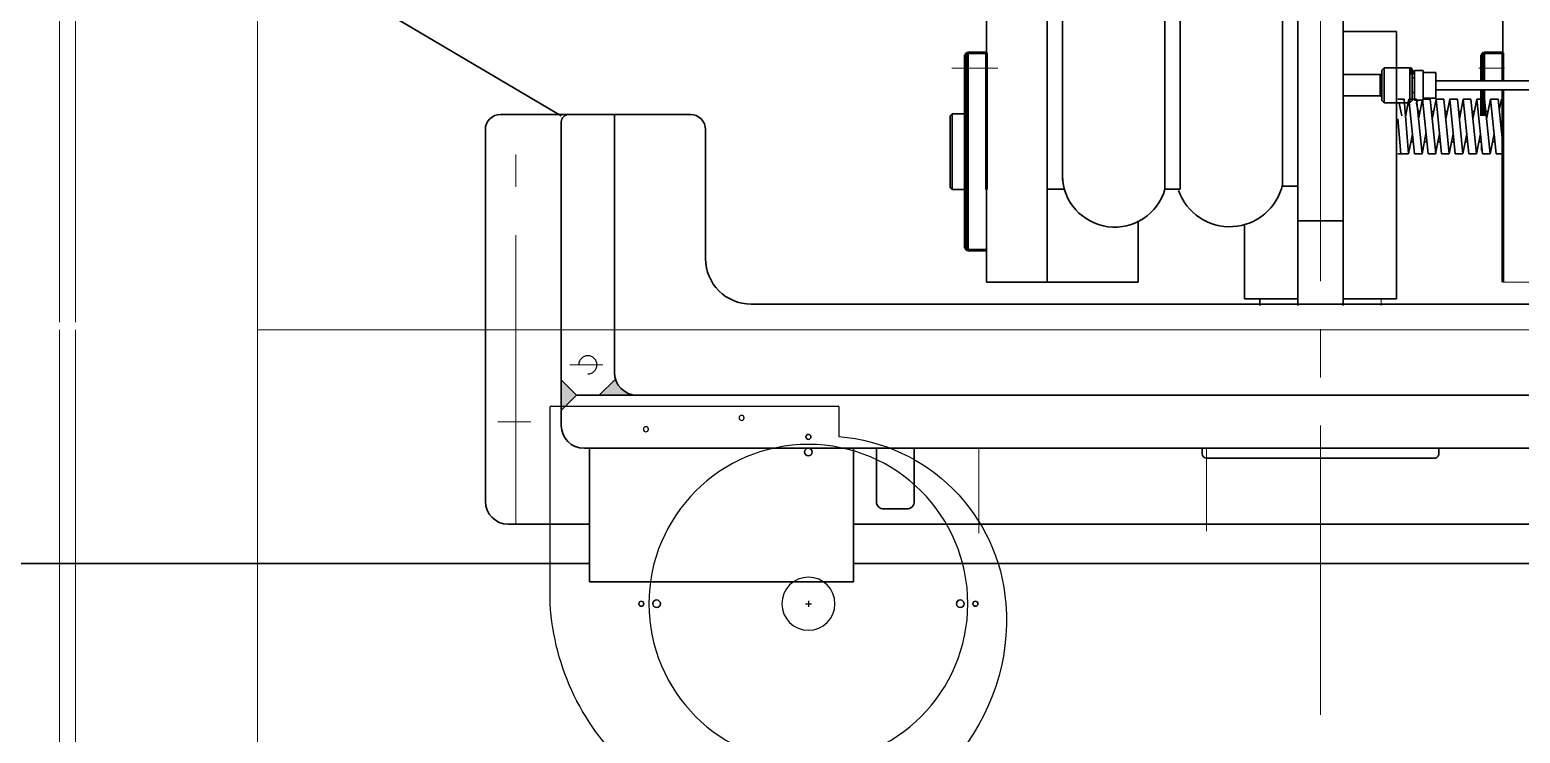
# Model space of a CAD drawing. Header units: centimetres. Extents: x 405464 to 563355, y 50011 to 66875.
# Drawn here: x 510486.6 to 510584.7, y 52705.6 to 52751.9 of the extents above; entities that cross this region are included whole.
import ezdxf

# ---------------------------------------------------------------- set-up
doc = ezdxf.new("R2010")
doc.units = ezdxf.units.CM
doc.linetypes.add('CENTER2', pattern=[28.575, 19.05, -3.175, 3.175, -3.175])
doc.layers.get('0').update_dxf_attribs({"lineweight": 9})
for name, color, linetype in [('0-DCS-3000.01.00', 7, 'Continuous'), ('冲床', 7, 'Continuous'), ('剖面线', 4, 'Continuous'), ('细实线', 31, 'Continuous')]:
    doc.layers.add(name, color=color, linetype=linetype)
for name, color, linetype, lineweight in [('0-KRCN-MİMARİ-220526', 8, 'Continuous', 9), ('1轮廓线', 7, 'Continuous', 35), ('8文字标注', 3, 'Continuous', 18), ('AM_0N', 7, 'Continuous', 35), ('TF_Cihaz', 20, 'Continuous', 13), ('TF_Mobilya', 142, 'Continuous', 9), ('中心线', 1, 'CENTER2', 15), ('实体', 7, 'Continuous', 60)]:
    doc.layers.add(name, color=color, linetype=linetype, lineweight=lineweight)
doc.layers.add('消隐层', color=253, linetype='Continuous', lineweight=0, plot=False)

# ---------------------------------------------------------------- blocks, each defined once
blk = doc.blocks.new('DSAGS')
for p in [(758280.25, 213329.78), (758470.25, 213199.78)]:
    blk.add_line(p, (758280.25, 213199.78))
at = {"color": 1}
for p, q in [((758448.27, 213329.78), (758452.23, 213329.78)), ((758450.25, 213327.8), (758450.25, 213331.76))]:
    blk.add_line(p, q, dxfattribs=at)
for centre, radius in [((758450.25, 213329.78), 105), ((758450.25, 213329.78), 17.5), ((758343.25, 213214.78), 1.65), ((758406.25, 213207.28), 1.65)]:
    blk.add_circle(centre, radius)
for centre, radius, start, end in [((758439.55, 213320.57), 159.57, 86.15477, 176.69256), ((758441.17, 213340.57), 139.51, 355.56368, 86.26509), ((758461.16, 213338.71), 119.43, 274.36669, 355.71265)]:
    blk.add_arc(centre, radius, start, end)
at = {"layer": '冲床', "ltscale": 5}
blk.add_line((758470.25, 213199.78), (758470.25, 213219.62), dxfattribs=at)
for centre, radius in [((758450.25, 213439.78), 1.65), ((758450.25, 213429.78), 2.5), ((758340.25, 213329.78), 1.65), ((758350.25, 213329.78), 2.5), ((758550.25, 213329.78), 2.5), ((758560.25, 213329.78), 1.65), ((758450.25, 213229.78), 2.5), ((758450.25, 213219.78), 1.65)]:
    blk.add_circle(centre, radius, dxfattribs=at)
blk = doc.blocks.new('kombine_altyapı')
at = {"layer": '8文字标注'}
h = blk.add_hatch(color=8, dxfattribs=at)
h.paths.add_polyline_path([(6163.295, 466.5), (6164.295, 465.5), (6163.295, 464.5)])
edge = h.paths.add_edge_path()
edge.add_ellipse((6168.295, 467), major_axis=(1.061, -1.061), ratio=1, start_angle=241.87449, end_angle=315)
edge.add_line((6168.295, 465.5), (6165.795, 465.5))
edge.add_line((6165.795, 465.5), (6166.86, 466.565))
at = {"color": 8, "linetype": 'Continuous', "lineweight": 15}
for p, q in [((6130.25, 619.8), (6130.25, 470.3)), ((6131.295, 470.3), (6131.295, 619.8))]:
    blk.add_line(p, q, dxfattribs=at)
at = {"color": 8}
for p, q in [((6143.295, 434.8), (6143.295, 619.8)), ((6145.395, 469.8), (6205.364, 469.8)), ((6195.364, 469.8), (6281.195, 469.8)), ((6181.569, 464.753), (6162.569, 464.753)), ((6162.569, 451.753), (6162.569, 464.753)), ((6179.371, 451.753), (6179.767, 451.753)), ((6179.569, 451.951), (6179.569, 451.555))]:
    blk.add_line(p, q, dxfattribs=at)
at = {"color": 8, "lineweight": 0, "ltscale": 20}
for p, q in [((6130.25, 469.8), (6130.25, 422.8)), ((6131.295, 469.8), (6131.295, 422.8))]:
    blk.add_line(p, q, dxfattribs=at)
at = {"color": 8}
for centre, radius in [((6168.869, 463.253), 0.165), ((6175.169, 464.003), 0.165), ((6179.569, 451.753), 10.5), ((6179.569, 451.753), 1.75)]:
    blk.add_circle(centre, radius, dxfattribs=at)
for centre, radius, start, end in [((6180.66, 450.86), 11.943, 4.28735, 85.63331), ((6178.499, 452.673), 15.957, 183.30744, 273.84523), ((6178.661, 450.674), 13.951, 273.73491, 4.43632)]:
    blk.add_arc(centre, radius, start, end, dxfattribs=at)
at = {"layer": '1轮廓线', "color": 8}
for p, q in [((6195.295, 472.95), (6195.295, 509.65)), ((6211.795, 483.9), (6211.795, 497.7)), ((6211.795, 471.4), (6211.795, 497.7)), ((6214.795, 471.4), (6214.795, 497.7)), ((6163.295, 483.9), (6143.295, 495.733)), ((6218.295, 489.46), (6214.795, 489.46)), ((6218.295, 487.073), (6218.295, 489.46)), ((6218.295, 471.85), (6218.295, 489.46)), ((6217.332, 486.923), (6217.482, 487.073)), ((6217.332, 486.723), (6217.332, 486.923)), ((6217.332, 484.923), (6217.332, 486.923)), ((6217.482, 487.073), (6219.182, 487.073)), ((6217.482, 484.773), (6217.482, 487.073)), ((6219.182, 484.773), (6219.182, 487.073)), ((6214.795, 486.623), (6217.232, 486.623)), ((6217.232, 485.223), (6217.232, 486.623)), ((6219.332, 486.623), (6219.332, 484.923)), ((6220.887, 486.223), (6237.153, 486.223)), ((6217.232, 485.223), (6214.795, 485.223)), ((6217.332, 484.923), (6217.332, 485.123)), ((6217.482, 484.773), (6217.332, 484.923)), ((6218.794, 484.998), (6218.395, 484.998)), ((6219.621, 484.998), (6219.119, 484.998)), ((6219.332, 484.923), (6219.182, 484.773)), ((6220.517, 484.998), (6220.012, 484.998)), ((6220.015, 484.998), (6220.379, 481.399)), ((6220.882, 481.399), (6220.517, 484.998)), ((6237.153, 485.623), (6220.887, 485.623)), ((6220.908, 484.998), (6221.272, 481.399)), ((6221.41, 484.998), (6220.908, 484.998)), ((6221.775, 481.399), (6221.41, 484.998)), ((6221.804, 484.998), (6222.168, 481.399)), ((6222.306, 484.998), (6221.804, 484.998)), ((6222.671, 481.399), (6222.306, 484.998)), ((6222.7, 484.998), (6223.064, 481.399)), ((6223.202, 484.998), (6222.7, 484.998)), ((6223.567, 481.399), (6223.202, 484.998)), ((6224.098, 484.998), (6223.595, 484.998)), ((6223.596, 484.998), (6223.96, 481.399)), ((6224.463, 481.399), (6224.098, 484.998)), ((6224.491, 484.998), (6224.856, 481.399)), ((6224.994, 484.998), (6224.491, 484.998)), ((6225.295, 482.021), (6224.994, 484.998)), ((6225.295, 484.998), (6225.212, 484.998)), ((6159.295, 484), (6171.795, 484)), ((6166.795, 467), (6166.795, 484)), ((6188.895, 483.9), (6189.045, 484.05)), ((6188.895, 479.2), (6188.895, 483.9)), ((6189.895, 484.05), (6189.045, 484.05)), ((6189.045, 479.05), (6189.045, 484.05)), ((6219.182, 484.773), (6217.482, 484.773)), ((6218.295, 483.9), (6218.295, 484.773)), ((6218.96, 484.199), (6218.859, 484.199)), ((6219.853, 484.199), (6219.702, 484.199)), ((6220.749, 484.199), (6220.598, 484.199)), ((6221.645, 484.199), (6221.491, 484.199)), ((6222.541, 484.199), (6222.385, 484.199)), ((6223.437, 484.199), (6223.282, 484.199)), ((6224.333, 484.199), (6224.179, 484.199)), ((6225.282, 484.399), (6225.295, 484.399)), ((6158.295, 482.9), (6158.295, 483)), ((6158.295, 458.5), (6158.295, 482.95)), ((6163.295, 463.5), (6163.295, 483.5)), ((6172.795, 474.5), (6172.795, 483)), ((6219.402, 482.199), (6219.243, 482.199)), ((6219.402, 482.199), (6219.358, 482.199)), ((6220.298, 482.199), (6220.139, 482.199)), ((6221.191, 482.199), (6221.034, 482.199)), ((6221.93, 482.199), (6222.087, 482.199)), ((6222.826, 482.199), (6222.983, 482.199)), ((6223.879, 482.199), (6223.722, 482.199)), ((6223.722, 482.199), (6223.879, 482.199)), ((6224.618, 482.201), (6224.775, 482.203)), ((6219.084, 481.399), (6218.395, 481.399)), ((6219.986, 481.399), (6219.483, 481.399)), ((6220.882, 481.399), (6220.379, 481.399)), ((6221.775, 481.399), (6221.272, 481.399)), ((6222.671, 481.399), (6222.168, 481.399)), ((6223.567, 481.399), (6223.064, 481.399)), ((6224.463, 481.399), (6223.96, 481.399)), ((6225.295, 481.399), (6224.856, 481.399)), ((6188.895, 479.199), (6189.045, 479.049)), ((6189.045, 479.199), (6189.045, 479.049)), ((6189.895, 479.049), (6189.045, 479.049)), ((6191.295, 472.95), (6191.295, 479.05)), ((6196.411, 479.075), (6195.295, 479.075)), ((6203.045, 479.075), (6204.045, 479.075)), ((6203.92, 479.075), (6203.92, 479.05)), ((6201.295, 476.992), (6201.295, 472.95)), ((6201.295, 472.95), (6201.295, 476.992)), ((6208.295, 476.69), (6208.295, 471.85)), ((6208.295, 476.575), (6208.295, 471.85)), ((6211.795, 477), (6214.795, 477)), ((6201.295, 472.95), (6191.295, 472.95)), ((6201.295, 472.95), (6191.295, 472.95)), ((6175.795, 471.5), (6250.795, 471.5)), ((6211.795, 471.85), (6208.295, 471.85)), ((6211.795, 471.85), (6208.295, 471.85)), ((6209.295, 471.4), (6209.295, 471.85)), ((6218.295, 471.85), (6214.795, 471.85)), ((6218.295, 471.85), (6214.795, 471.85)), ((6163.295, 466.5), (6164.295, 465.5)), ((6166.86, 466.565), (6165.795, 465.5)), ((6163.295, 464.5), (6164.295, 465.5)), ((6164.295, 465.5), (6262.295, 465.5)), ((6164.795, 462), (6261.795, 462)), ((6182.545, 462), (6165.145, 462)), ((6165.145, 462), (6165.145, 453.2)), ((6182.545, 453.2), (6182.545, 462)), ((6184.045, 458.5), (6184.045, 462)), ((6186.545, 458.5), (6186.545, 462)), ((6205.495, 462), (6205.495, 461.65)), ((6205.795, 461.35), (6220.795, 461.35)), ((6221.095, 462), (6221.095, 461.65)), ((6186.045, 458), (6184.545, 458)), ((6159.795, 457), (6165.145, 457)), ((6182.545, 457), (6266.795, 457)), ((6165.145, 454.4), (6011.795, 454.4)), ((6269.795, 454.4), (6182.545, 454.4)), ((6165.145, 453.2), (6182.545, 453.2))]:
    blk.add_line(p, q, dxfattribs=at)
at = {"layer": '1轮廓线', "color": 8, "linetype": 'ByBlock'}
for p, q in [((6191.295, 479.05), (6191.295, 508.15)), ((6195.295, 472.95), (6195.295, 508.15)), ((6211.795, 497.7), (6211.795, 483.9)), ((6214.795, 483.9), (6214.795, 497.7)), ((6214.795, 483.9), (6214.795, 497.7)), ((6225.295, 486.223), (6225.295, 492.95)), ((6196.295, 490.158), (6196.295, 479.641)), ((6203.045, 479.075), (6203.045, 490.159)), ((6204.045, 490.159), (6204.045, 479.075)), ((6210.795, 490.159), (6210.795, 479.388)), ((6218.295, 489.46), (6214.795, 489.46)), ((6218.295, 487.073), (6218.295, 489.46)), ((6225.295, 483.9), (6225.295, 485.623)), ((6218.295, 483.9), (6218.295, 484.773)), ((6218.481, 484.75), (6218.651, 483.9)), ((6219.623, 484.75), (6219.792, 483.9)), ((6219.623, 484.75), (6219.792, 483.9)), ((6219.623, 484.75), (6219.792, 483.9)), ((6211.795, 479.283), (6210.795, 479.283))]:
    blk.add_line(p, q, dxfattribs=at)
at = {"layer": '1轮廓线', "color": 8, "lineweight": 35}
for p, q in [((6223.895, 481.923), (6223.895, 482.037)), ((6223.895, 481.65), (6223.895, 482.037)), ((6223.906, 481.933), (6223.895, 481.923))]:
    blk.add_line(p, q, dxfattribs=at)
at = {"layer": '1轮廓线', "color": 8}
for centre, radius, start, end in [((6217.232, 486.723), 0.1, 270, 0), ((6217.232, 485.123), 0.1, 0, 90), ((6224.295, 484.598), 1, 0, 23.60167), ((6224.295, 484.598), 1, 0, 23.60167), ((6159.295, 483), 1, 90, 180), ((6163.795, 483.5), 0.5, 90, 180), ((6171.795, 483), 1, 0, 90), ((6199.736, 480.015), 3.441, 181.08511, 344.14282), ((6207.312, 480.17), 3.571, 199.21915, 347.33837), ((6175.795, 474.5), 3, 180, 270), ((6168.295, 467), 1.5, 180, 270), ((6164.795, 463.5), 1.5, 180, 270), ((6205.795, 461.65), 0.3, 180, 270), ((6220.795, 461.65), 0.3, 270, 0), ((6159.795, 458.5), 1.5, 180, 270), ((6184.545, 458.5), 0.5, 180, 270), ((6186.045, 458.5), 0.5, 270, 0)]:
    blk.add_arc(centre, radius, start, end, dxfattribs=at)
at = {"layer": '1轮廓线', "color": 8, "linetype": 'ByBlock'}
for centre, start, end in [((6219.923, 484.75), 139.91261, 202.47021), ((6219.923, 484.75), 139.91261, 202.47021), ((6219.923, 484.75), 139.91261, 202.47021), ((6218.181, 484.75), 0, 4.43273)]:
    blk.add_arc(centre, 0.3, start, end, dxfattribs=at)
at = {"layer": 'AM_0N', "color": 8}
for p, q in [((6219.084, 481.399), (6218.794, 484.998)), ((6218.888, 483.836), (6219.119, 484.998)), ((6219.119, 484.998), (6219.483, 481.399)), ((6219.986, 481.399), (6219.621, 484.998)), ((6219.753, 483.695), (6220.012, 484.998)), ((6220.649, 483.695), (6220.908, 484.998)), ((6221.543, 483.687), (6221.804, 484.998)), ((6222.439, 483.687), (6222.7, 484.998)), ((6223.335, 483.687), (6223.595, 484.998)), ((6224.231, 483.687), (6224.491, 484.998)), ((6225.068, 484.272), (6225.212, 484.998)), ((6218.396, 483.719), (6218.582, 481.399)), ((6219.345, 482.711), (6219.084, 481.399)), ((6220.241, 482.712), (6219.98, 481.401)), ((6221.136, 482.712), (6220.876, 481.401)), ((6222.032, 482.712), (6221.772, 481.401)), ((6222.928, 482.713), (6222.668, 481.401)), ((6223.824, 482.713), (6223.563, 481.401)), ((6224.72, 482.713), (6224.459, 481.401))]:
    blk.add_line(p, q, dxfattribs=at)
at = {"layer": 'TF_Cihaz', "color": 8}
for p, q in [((6131.295, 470.3), (6131.295, 619.8)), ((6143.295, 434.8), (6143.295, 619.8)), ((6143.295, 469.8), (6205.364, 469.8)), ((6195.364, 469.8), (6281.195, 469.8))]:
    blk.add_line(p, q, dxfattribs=at)
at = {"layer": 'TF_Cihaz', "color": 8, "ltscale": 20}
blk.add_line((6131.295, 469.8), (6131.295, 422.8), dxfattribs=at)
at = {"layer": '中心线', "color": 8}
for p, q in [((6213.295, 444.441), (6213.295, 626.959)), ((6189.025, 487.05), (6192.037, 487.05)), ((6223.724, 487.05), (6225.417, 487.05)), ((6160.295, 457), (6160.295, 481.35)), ((6163.865, 467.5), (6166.036, 467.5)), ((6159.115, 463.75), (6161.286, 463.75)), ((6190.795, 456.406), (6190.795, 462)), ((6205.795, 456.538), (6205.795, 462))]:
    blk.add_line(p, q, dxfattribs=at)
at = {"layer": '冲床', "color": 8, "ltscale": 5}
blk.add_line((6181.569, 464.753), (6181.569, 462.768), dxfattribs=at)
for centre, radius in [((6179.569, 462.753), 0.165), ((6179.569, 461.753), 0.25), ((6168.569, 451.753), 0.165), ((6169.569, 451.753), 0.25), ((6189.569, 451.753), 0.25), ((6190.569, 451.753), 0.165)]:
    blk.add_circle(centre, radius, dxfattribs=at)
at = {"layer": '剖面线', "color": 8, "linetype": 'ByBlock'}
for p, q in [((6164.42, 467.5), (6164.446, 467.526)), ((6165.02, 468.099), (6165.045, 468.125))]:
    blk.add_line(p, q, dxfattribs=at)
at = {"layer": '实体', "color": 8}
for p, q in [((6189.895, 487.9), (6190.045, 488.05)), ((6189.895, 475.2), (6189.895, 487.9)), ((6190.045, 475.05), (6190.045, 488.05)), ((6190.045, 488.05), (6191.295, 488.05)), ((6191.295, 488.05), (6191.295, 479.05)), ((6223.895, 487.9), (6224.045, 488.05)), ((6223.895, 486.223), (6223.895, 487.9)), ((6224.045, 486.223), (6224.045, 488.05)), ((6224.045, 488.05), (6225.295, 488.05)), ((6225.295, 488.05), (6225.295, 486.223)), ((6219.182, 487.073), (6219.332, 486.923)), ((6219.332, 486.923), (6219.332, 486.623)), ((6223.895, 483.9), (6223.895, 485.623)), ((6224.045, 483.9), (6224.045, 485.623)), ((6225.295, 485.623), (6225.295, 472.95)), ((6189.895, 475.2), (6190.045, 475.05)), ((6190.045, 475.05), (6191.295, 475.05))]:
    blk.add_line(p, q, dxfattribs=at)
at = {"layer": '实体', "color": 8, "lineweight": 30}
for p, q in [((6219.487, 484.943), (6219.487, 486.903)), ((6219.487, 486.903), (6220.047, 486.903)), ((6220.047, 486.903), (6220.047, 484.943)), ((6219.332, 486.408), (6219.492, 486.408)), ((6220.047, 485.083), (6220.047, 486.763)), ((6220.047, 486.763), (6220.887, 486.763)), ((6220.887, 486.763), (6220.887, 485.083)), ((6219.332, 485.438), (6219.492, 485.438)), ((6220.047, 484.943), (6219.487, 484.943)), ((6220.887, 485.083), (6220.047, 485.083))]:
    blk.add_line(p, q, dxfattribs=at)
at = {"layer": '消隐层', "color": 8}
for p, q in [((6235.295, 472.95), (6225.295, 472.95)), ((6217.295, 471.4), (6217.295, 471.85))]:
    blk.add_line(p, q, dxfattribs=at)
at = {"layer": '细实线', "color": 8}
blk.add_arc((6165.045, 467.5), 0.6, 270, 180, dxfattribs=at)
at = {"layer": '0-DCS-3000.01.00', "color": 8, "lineweight": 0, "xscale": -0.1, "yscale": 0.1, "zscale": 0.1, "rotation": 180}
blk.add_blockref('DSAGS', (-69665.456, 21784.731), dxfattribs=at)
blk = doc.blocks.new('A$C9e52caec')
at = {"layer": 'TF_Mobilya', "color": 8}
blk.add_blockref('kombine_altyapı', (0, 0), dxfattribs=at)

msp = doc.modelspace()

# ---------------------------------------------------------------- block references
at = {"layer": '0-KRCN-MİMARİ-220526', "rotation": 359.999999999997}
msp.add_blockref('A$C9e52caec', (504358.269, 52262.368, 73.999), dxfattribs=at)

doc.saveas('drawing.dxf')
